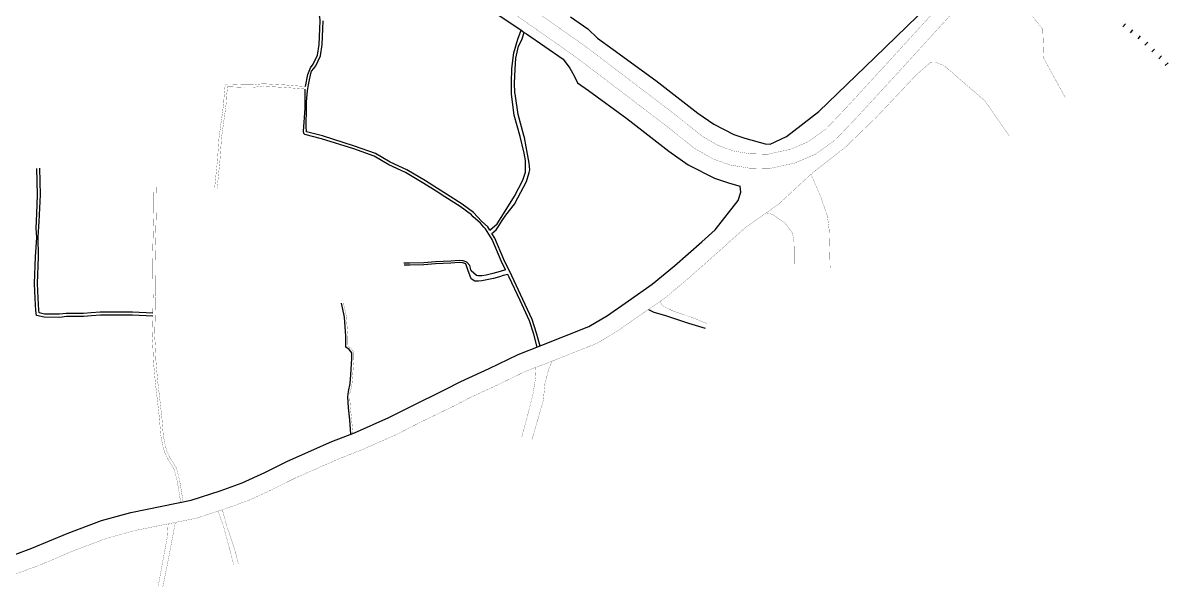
# Model space of a CAD drawing. Header units: metres. Extents: x 375792 to 378704, y 2469502 to 2471712.
# Drawn here: x 378111 to 378704, y 2470161 to 2470453 of the extents above; entities that cross this region are included whole.
import ezdxf

# ---------------------------------------------------------------- set-up
doc = ezdxf.new("R2010")
doc.units = ezdxf.units.M
doc.header["$MEASUREMENT"] = 0
doc.linetypes.add('X2', pattern=[10, 8, -2])
doc.layers.add('DLSS', color=1, linetype='Continuous')

msp = doc.modelspace()

# ---------------------------------------------------------------- linework, layer by layer
at = {"layer": 'DLSS', "linetype": 'Continuous', "const_width": 0.1}
for points, elevation in [([(378247.15, 2470545.7), (378277.72, 2470525.75), (378295.47, 2470513.62), (378313.76, 2470501.42), (378341.13, 2470482.71), (378364.84, 2470466.91), (378402.38, 2470440.52), (378413.55, 2470432.04), (378447.96, 2470405.87), (378462.75, 2470394.07), (378471.18, 2470389.25), (378478.98, 2470386.48), (378487.53, 2470385.06), (378496.65, 2470384.83), (378508.23, 2470387.34), (378517.77, 2470391.42), (378526.72, 2470397.9), (378538.07, 2470409.77), (378558.18, 2470431.67), (378583.3, 2470459.15), (378601.82, 2470479.25)], 21.44), ([(378243.1, 2470539.49), (378273.6, 2470519.58), (378291.32, 2470507.47), (378309.61, 2470495.28), (378336.98, 2470476.56), (378360.65, 2470460.79), (378398.01, 2470434.53), (378409.06, 2470426.13), (378443.4, 2470400.01), (378458.57, 2470387.92), (378468.07, 2470382.48), (378477.12, 2470379.27), (378486.82, 2470377.66), (378497.35, 2470377.39), (378510.5, 2470380.24), (378521.44, 2470384.93), (378531.61, 2470392.28), (378543.48, 2470404.7), (378563.65, 2470426.66), (378588.77, 2470454.14), (378608.03, 2470475.05)], 21.47)]:
    msp.add_lwpolyline(points, dxfattribs=dict(at, elevation=elevation))
at = {"layer": 'DLSS', "linetype": 'Continuous', "flags": 128}
for points in [[(378257.19, 2470419.87), (378258.35, 2470426.05), (378259.79, 2470429.53), (378261.26, 2470431.39), (378263.47, 2470436.16), (378264.3, 2470441.72), (378264.69, 2470449.82), (378264.81, 2470453.84), (378264.69, 2470456.08), (378263.93, 2470456.64), (378252.57, 2470458.63), (378250.79, 2470458.95), (378250.29, 2470460.67), (378251.73, 2470467.28), (378253.33, 2470474.58), (378254.93, 2470479.37), (378257.05, 2470485.66), (378259.07, 2470491.27), (378259.42, 2470492.79)], [(378394.44, 2470455.9), (378403.34, 2470449.67), (378408.43, 2470444.83), (378416.49, 2470439.12), (378438.72, 2470423.05), (378460.44, 2470406.14), (378468.62, 2470400.31), (378479.07, 2470395), (378484.76, 2470393.18), (378495.34, 2470390.23), (378497.86, 2470390.01), (378506.28, 2470393.95), (378523.04, 2470406.96), (378552.08, 2470434.94), (378585.28, 2470467.24)], [(378354.3, 2470458.84), (378368.82, 2470449.03), (378370.53, 2470447.88), (378371.59, 2470447.16), (378390.59, 2470434.03), (378394.05, 2470429.44), (378396.29, 2470425.39), (378398.09, 2470421.78), (378403.71, 2470417.8), (378423.65, 2470403.38), (378445.44, 2470386.43), (378455.39, 2470379.33), (378468.99, 2470372.42), (378476.84, 2470369.91), (378482.36, 2470368.37)], [(378352.7, 2470345.51), (378351.66, 2470347.2), (378348.43, 2470350.13), (378344.15, 2470354.57), (378338.26, 2470358.94), (378330.25, 2470364.13), (378325.62, 2470367.04), (378319.31, 2470371.01), (378309.77, 2470376.79), (378301.09, 2470380.7), (378293.41, 2470385.2), (378282.67, 2470389), (378266, 2470394.3), (378257.8, 2470396.37), (378257.48, 2470399.17), (378257.7, 2470409.07), (378257.75, 2470411.95), (378258.27, 2470417.71), (378258.84, 2470420.74), (378259.12, 2470422.47), (378259.89, 2470426.56), (378260.32, 2470427.77), (378261.44, 2470429.15), (378262.57, 2470430.58), (378264.94, 2470435.72), (378265.82, 2470441.57), (378266.21, 2470449.76), (378266.34, 2470453.85)], [(378680.53, 2470450.71), (378681.79, 2470452.31)], [(378352.7, 2470345.51), (378356.54, 2470348.79), (378360.58, 2470355.4), (378365.51, 2470363.17), (378369.76, 2470371.48), (378371.09, 2470375.6), (378371.15, 2470381.56), (378370.49, 2470385.3), (378368.36, 2470393.99), (378365.35, 2470404.97), (378363.85, 2470415.94), (378363.83, 2470422.04), (378364.07, 2470429.29), (378365.15, 2470437.3), (378367.22, 2470444.48), (378368.82, 2470449.03)], [(378353.75, 2470343.79), (378356.03, 2470345.74), (378357.37, 2470347.76), (378359.11, 2470350.59), (378361.03, 2470353.31), (378365.43, 2470359.04), (378367.24, 2470362.18), (378371.6, 2470370.71), (378373.08, 2470375.28), (378373.34, 2470376.72), (378372.99, 2470380.14), (378371.54, 2470388.61), (378370.54, 2470393.43), (378370.28, 2470394.49), (378367.3, 2470405.36), (378366.01, 2470414.87), (378365.88, 2470415.04), (378365.64, 2470416.85), (378365.48, 2470421.57), (378365.73, 2470428.91), (378366.15, 2470434.56), (378367.49, 2470440.72), (378369.18, 2470444.07), (378370.53, 2470447.88)], [(378684.47, 2470447.62), (378685.72, 2470449.22)], [(378688.4, 2470444.53), (378689.66, 2470446.13)], [(378691.95, 2470441.31), (378693.38, 2470442.76)], [(378695.5, 2470437.8), (378696.93, 2470439.24)], [(378699.05, 2470434.28), (378700.49, 2470435.72)], [(378702.45, 2470430.69), (378703.93, 2470432.08)], [(378360.81, 2470324.96), (378358.53, 2470329.69), (378353.9, 2470340.63), (378350.47, 2470346.22), (378349.62, 2470346.99), (378347.85, 2470349.11), (378344.07, 2470352.45), (378343.14, 2470353.42), (378337.38, 2470357.69), (378329.43, 2470362.84), (378324.81, 2470365.75), (378318.5, 2470369.71), (378309.06, 2470375.43), (378300.39, 2470379.34), (378292.76, 2470383.81), (378282.18, 2470387.55), (378265.58, 2470392.83), (378256.91, 2470395.02), (378256.43, 2470395.54), (378256.15, 2470396.76), (378257.06, 2470408.45), (378257.1, 2470416.07), (378257.11, 2470418.57)], [(378178.09, 2470300.97), (378167.58, 2470301.49), (378158.32, 2470301.46), (378150.98, 2470301.46), (378146.4, 2470301.1), (378142.32, 2470300.78), (378133.38, 2470300.76), (378129.93, 2470300.38), (378121.8, 2470300.52), (378117.93, 2470301.4), (378117.55, 2470303.9), (378117.21, 2470310.17), (378116.78, 2470317.98), (378117.44, 2470331.78), (378117.99, 2470341.76), (378117.79, 2470346.59), (378118.07, 2470354.05), (378118.35, 2470363.76), (378118.11, 2470377.51)], [(378178.13, 2470302.55), (378167.62, 2470303.07), (378158.31, 2470303.04), (378150.92, 2470303.04), (378146.28, 2470302.68), (378142.26, 2470302.36), (378133.3, 2470302.34), (378129.86, 2470301.96), (378121.99, 2470302.09), (378119.33, 2470302.7), (378119.12, 2470304.06), (378118.79, 2470310.26), (378118.36, 2470317.98), (378119.02, 2470331.76), (378118.74, 2470342.01), (378119.22, 2470350.02), (378119.93, 2470363.74), (378119.69, 2470377.54)], [(378090.46, 2470171.63), (378115.54, 2470180.82), (378133.75, 2470188.54), (378151.51, 2470195.2), (378166.78, 2470199.36), (378182.83, 2470202.62), (378198.07, 2470205.65), (378213, 2470210.47), (378224.43, 2470214.67), (378236.18, 2470220.08), (378247.91, 2470225.91), (378270.86, 2470236.02), (378282.66, 2470240.64), (378300.35, 2470248.44), (378312.03, 2470254.47), (378329.23, 2470262.77), (378337.71, 2470267.19), (378352.35, 2470273.96), (378367.29, 2470281.22), (378379.6, 2470285.91), (378403.98, 2470295.61), (378413.54, 2470301.37), (378424.43, 2470308.98), (378436.82, 2470317.48), (378448.28, 2470326.98), (378462.46, 2470339.54), (378469.37, 2470345.73), (378481.31, 2470360.83), (378482.73, 2470365.18), (378482.36, 2470368.37)], [(378378.72, 2470285.41), (378376.88, 2470292.18), (378374.68, 2470299.19), (378369.78, 2470309.67), (378364.01, 2470321.86), (378359.92, 2470330.32), (378355.26, 2470341.33), (378353.75, 2470343.79)], [(378360.81, 2470324.96), (378358.05, 2470324.03), (378354.19, 2470323.04), (378350.75, 2470322.24), (378348.52, 2470321.91), (378346.49, 2470321.81), (378345.7, 2470322.12), (378343.09, 2470324.39), (378342.33, 2470327.21), (378340.77, 2470328.93), (378338.87, 2470329.7), (378336.83, 2470329.8), (378332.49, 2470329.39), (378324.51, 2470329.1), (378318.48, 2470328.62), (378311.18, 2470328.43), (378308.22, 2470328.38)], [(378361.98, 2470322.54), (378359.62, 2470322.09), (378357.63, 2470321.31), (378354.57, 2470320.55), (378348.57, 2470319.22), (378346.87, 2470319.03), (378344.95, 2470319.11), (378343.09, 2470320.3), (378341.26, 2470324.91), (378340.16, 2470328.06), (378338.64, 2470328.68), (378336.86, 2470328.76), (378332.55, 2470328.36), (378324.57, 2470328.07), (378318.54, 2470327.59), (378311.2, 2470327.4), (378308.24, 2470327.35)], [(378377.25, 2470285.01), (378375.42, 2470291.75), (378373.26, 2470298.64), (378368.4, 2470309.02), (378362.63, 2470321.2), (378361.98, 2470322.54)], [(378280.76, 2470239.89), (378280.09, 2470247.23), (378279.45, 2470253.52), (378279.2, 2470259.17), (378279.47, 2470261.98), (378280.27, 2470266.08), (378280.66, 2470270.64), (378281.21, 2470279.14), (378281.16, 2470282), (378279.78, 2470283.81), (378278.05, 2470284.89), (378278.06, 2470290.68), (378277.36, 2470300.47), (378277.06, 2470302.13), (378276.18, 2470306.08), (378275.78, 2470307.74)], [(378434.81, 2470304.46), (378437.68, 2470303.13), (378443.08, 2470301.42), (378455.57, 2470297.3), (378464.15, 2470294.8)]]:
    msp.add_lwpolyline(points, dxfattribs=at)
at = {"layer": 'DLSS', "linetype": 'Continuous', "elevation": 39.88, "flags": 128}
for points in [[(378650.68, 2470414.09, 0.1, 0.1, 0), (378639.56, 2470434.52, 0.1, 0.1, 0), (378639.03, 2470449.55, 0.1, 0.1, 0), (378631.94, 2470458.5, 0.1, 0.1, 0), (378618.46, 2470468.6, 0.1, 0.1, 0), (378614.92, 2470471.2, 0.1, 0.1, 0), (378612.89, 2470473.81, 0.1, 0.1, 0), (378613.4, 2470475.15, 0.1, 0.1, 0), (378617.56, 2470481.05, 0.1, 0.1, 0)], [(378093.77, 2470162.62, 0.1, 0.1, 0), (378119.07, 2470171.89, 0.1, 0.1, 0), (378137.31, 2470179.62, 0.1, 0.1, 0), (378154.47, 2470186.05, 0.1, 0.1, 0), (378169, 2470190.01, 0.1, 0.1, 0), (378184.73, 2470193.21, 0.1, 0.1, 0), (378200.49, 2470196.35, 0.1, 0.1, 0), (378216.13, 2470201.4, 0.1, 0.1, 0), (378228.1, 2470205.79, 0.1, 0.1, 0), (378240.33, 2470211.42, 0.1, 0.1, 0), (378251.98, 2470217.22, 0.1, 0.1, 0), (378274.55, 2470227.15, 0.1, 0.1, 0), (378286.35, 2470231.77, 0.1, 0.1, 0), (378304.49, 2470239.78, 0.1, 0.1, 0), (378316.32, 2470245.88, 0.1, 0.1, 0), (378333.54, 2470254.19, 0.1, 0.1, 0), (378341.94, 2470258.57, 0.1, 0.1, 0), (378356.47, 2470265.29, 0.1, 0.1, 0), (378371.1, 2470272.4, 0.1, 0.1, 0), (378383.08, 2470276.96, 0.1, 0.1, 0), (378408.26, 2470286.98, 0.1, 0.1, 0), (378418.78, 2470293.32, 0.1, 0.1, 0), (378429.9, 2470301.09, 0.1, 0.1, 0), (378442.61, 2470309.81, 0.1, 0.1, 0), (378454.52, 2470319.69, 0.1, 0.1, 0), (378468.85, 2470332.37, 0.1, 0.1, 0), (378485.04, 2470346.87, 0.1, 0.1, 0), (378502.44, 2470359.12, 0.1, 0.1, 0), (378519.6, 2470375.08, 0.1, 0.1, 0), (378536.58, 2470388.27, 0.1, 0.1, 0), (378553.08, 2470404.21, 0.1, 0.1, 0), (378573.28, 2470425.63, 0.1, 0.1, 0), (378580.63, 2470432.15, 0.1, 0.1, 0), (378583.89, 2470432.28, 0.1, 0.1, 0), (378587.67, 2470430.91, 0.1, 0.1, 0), (378603.34, 2470417.4, 0.1, 0.1, 0), (378609.23, 2470412.25, 0.1, 0.1, 0), (378621.71, 2470394.23, 0.1, 0.1, 0)], [(378093.77, 2470162.62, 0.1, 0.1, 0), (378119.07, 2470171.89, 0.1, 0.1, 0), (378137.31, 2470179.62, 0.1, 0.1, 0), (378154.47, 2470186.05, 0.1, 0.1, 0), (378169, 2470190.01, 0.1, 0.1, 0), (378184.73, 2470193.21, 0.1, 0.1, 0), (378200.49, 2470196.35, 0.1, 0.1, 0), (378216.13, 2470201.4, 0.1, 0.1, 0), (378228.1, 2470205.79, 0.1, 0.1, 0), (378240.33, 2470211.42, 0.1, 0.1, 0), (378251.98, 2470217.22, 0.1, 0.1, 0), (378274.55, 2470227.15, 0.1, 0.1, 0), (378286.35, 2470231.77, 0.1, 0.1, 0), (378304.49, 2470239.78, 0.1, 0.1, 0), (378316.32, 2470245.88, 0.1, 0.1, 0), (378333.54, 2470254.19, 0.1, 0.1, 0), (378341.94, 2470258.57, 0.1, 0.1, 0), (378356.47, 2470265.29, 0.1, 0.1, 0), (378371.1, 2470272.4, 0.1, 0.1, 0), (378383.08, 2470276.96, 0.1, 0.1, 0), (378408.26, 2470286.98, 0.1, 0.1, 0), (378418.78, 2470293.32, 0.1, 0.1, 0), (378429.9, 2470301.09, 0.1, 0.1, 0), (378442.61, 2470309.81, 0.1, 0.1, 0), (378454.52, 2470319.69, 0.1, 0.1, 0), (378468.85, 2470332.37, 0.1, 0.1, 0), (378485.04, 2470346.87, 0.1, 0.1, 0), (378502.44, 2470359.12, 0.1, 0.1, 0), (378519.6, 2470375.08, 0.1, 0.1, 0), (378536.58, 2470388.27, 0.1, 0.1, 0), (378553.08, 2470404.21, 0.1, 0.1, 0), (378573.28, 2470425.63, 0.1, 0.1, 0), (378580.63, 2470432.15, 0.1, 0.1, 0), (378583.89, 2470432.28, 0.1, 0.1, 0), (378587.67, 2470430.91, 0.1, 0.1, 0), (378603.34, 2470417.4, 0.1, 0.1, 0), (378609.23, 2470412.25, 0.1, 0.1, 0), (378621.71, 2470394.23, 0.1, 0.1, 0)], [(378376.14, 2470274.32, 0.1, 0.1, 0), (378376.42, 2470269.35, 0.1, 0.1, 0), (378374.98, 2470260.44, 0.1, 0.1, 0), (378372.32, 2470249.94, 0.1, 0.1, 0), (378369.12, 2470238.16, 0.1, 0.1, 0)], [(378374.57, 2470237.3, 0.1, 0.1, 0), (378377.77, 2470248.4, 0.1, 0.1, 0), (378380.37, 2470257.42, 0.1, 0.1, 0), (378381.2, 2470265.93, 0.1, 0.1, 0), (378383.18, 2470273.53, 0.1, 0.1, 0), (378384.81, 2470277.65, 0.1, 0.1, 0)], [(378211.85, 2470200.01, 0.1, 0.1, 0), (378212.61, 2470198.11, 0.1, 0.1, 0), (378214.78, 2470192.04, 0.1, 0.1, 0), (378217.6, 2470181.71, 0.1, 0.1, 0), (378219.98, 2470172.28, 0.1, 0.1, 0)], [(378186.08, 2470193.48, 0.1, 0.1, 0), (378185.65, 2470186.63, 0.1, 0.1, 0), (378183.97, 2470177.83, 0.1, 0.1, 0), (378180.94, 2470161.15, 0.1, 0.1, 0)], [(378183.29, 2470160.77, 0.1, 0.1, 0), (378185.81, 2470173.13, 0.1, 0.1, 0), (378189.82, 2470194.22, 0.1, 0.1, 0)]]:
    msp.add_lwpolyline(points, format="xyseb", dxfattribs=at)
at = {"layer": 'DLSS', "linetype": 'Continuous', "flags": 128}
for points in [[(378257.19, 2470419.87, 0.1, 0.1, 0), (378246.46, 2470420.71, 0.1, 0.1, 0), (378235.31, 2470421.32, 0.1, 0.1, 0), (378229.98, 2470420.77, 0.1, 0.1, 0), (378225.75, 2470420.71, 0.1, 0.1, 0), (378219.39, 2470420.98, 0.1, 0.1, 0), (378217.36, 2470421.05, 0.1, 0.1, 0), (378216.44, 2470420.95, 0.1, 0.1, 0), (378215.73, 2470420.74, 0.1, 0.1, 0), (378215.52, 2470419.76, 0.1, 0.1, 0), (378215.08, 2470415.26, 0.1, 0.1, 0), (378214.86, 2470411.28, 0.1, 0.1, 0), (378213.87, 2470403.87, 0.1, 0.1, 0), (378212.43, 2470393.51, 0.1, 0.1, 0), (378211.6, 2470381.53, 0.1, 0.1, 0), (378210.64, 2470372.02, 0.1, 0.1, 0), (378210.17, 2470367.27, 0.1, 0.1, 0)], [(378257.08, 2470418.58, 0.1, 0.1, 0), (378246.37, 2470419.41, 0.1, 0.1, 0), (378235.34, 2470420.02, 0.1, 0.1, 0), (378230.05, 2470419.48, 0.1, 0.1, 0), (378225.73, 2470419.42, 0.1, 0.1, 0), (378219.34, 2470419.69, 0.1, 0.1, 0), (378217.41, 2470419.75, 0.1, 0.1, 0), (378216.83, 2470419.69, 0.1, 0.1, 0), (378216.81, 2470419.56, 0.1, 0.1, 0), (378216.37, 2470415.17, 0.1, 0.1, 0), (378216.15, 2470411.16, 0.1, 0.1, 0), (378215.15, 2470403.7, 0.1, 0.1, 0), (378213.72, 2470393.38, 0.1, 0.1, 0), (378212.89, 2470381.42, 0.1, 0.1, 0), (378211.93, 2470371.89, 0.1, 0.1, 0), (378211.45, 2470367.14, 0.1, 0.1, 0)], [(378528.9, 2470326.16, 0.1, 0.1, 0), (378528.42, 2470345.67, 0.1, 0.1, 0), (378527.45, 2470352.95, 0.1, 0.1, 0), (378524.13, 2470362.49, 0.1, 0.1, 0), (378518.94, 2470374.57, 0.1, 0.1, 0)], [(378178.13, 2470302.55, 0.1, 0.1, 0), (378178.19, 2470304.58, 0.1, 0.1, 0), (378178.28, 2470311.17, 0.1, 0.1, 0), (378178.07, 2470333.79, 0.1, 0.1, 0), (378178.66, 2470355.93, 0.1, 0.1, 0), (378178.64, 2470363.81, 0.1, 0.1, 0), (378178.57, 2470367.88, 0.1, 0.1, 0)], [(378193.85, 2470204.76, 0.1, 0.1, 0), (378193.26, 2470208.54, 0.1, 0.1, 0), (378192.01, 2470215.97, 0.1, 0.1, 0), (378190.96, 2470220.14, 0.1, 0.1, 0), (378190.22, 2470222.58, 0.1, 0.1, 0), (378187.18, 2470227.39, 0.1, 0.1, 0), (378185.38, 2470231.2, 0.1, 0.1, 0), (378184.54, 2470234.21, 0.1, 0.1, 0), (378183.53, 2470239.57, 0.1, 0.1, 0), (378182.84, 2470248.33, 0.1, 0.1, 0), (378181.35, 2470261.53, 0.1, 0.1, 0), (378180.71, 2470266.92, 0.1, 0.1, 0), (378179.77, 2470277.44, 0.1, 0.1, 0), (378179.44, 2470285.46, 0.1, 0.1, 0), (378179.1, 2470290.87, 0.1, 0.1, 0), (378179.49, 2470304.55, 0.1, 0.1, 0), (378179.58, 2470311.17, 0.1, 0.1, 0), (378179.37, 2470333.78, 0.1, 0.1, 0), (378179.96, 2470355.91, 0.1, 0.1, 0), (378179.94, 2470363.82, 0.1, 0.1, 0), (378179.86, 2470367.91, 0.1, 0.1, 0)], [(378495.84, 2470354.47, 0.1, 0.1, 0), (378498.96, 2470353.73, 0.1, 0.1, 0), (378505.56, 2470349.2, 0.1, 0.1, 0), (378509.39, 2470344.03, 0.1, 0.1, 0), (378510.21, 2470339.32, 0.1, 0.1, 0), (378510.37, 2470324.31, 0.1, 0.1, 0)], [(378281.76, 2470240.29, 0.1, 0.1, 0), (378281.12, 2470247.33, 0.1, 0.1, 0), (378280.48, 2470253.59, 0.1, 0.1, 0), (378280.11, 2470258.51, 0.1, 0.1, 0), (378280.12, 2470261.12, 0.1, 0.1, 0), (378280.5, 2470261.9, 0.1, 0.1, 0), (378281.29, 2470265.94, 0.1, 0.1, 0), (378281.68, 2470270.57, 0.1, 0.1, 0), (378282.25, 2470279.12, 0.1, 0.1, 0), (378282.19, 2470282.36, 0.1, 0.1, 0), (378280.48, 2470284.58, 0.1, 0.1, 0), (378279.08, 2470285.46, 0.1, 0.1, 0), (378279.1, 2470290.72, 0.1, 0.1, 0), (378278.39, 2470300.6, 0.1, 0.1, 0), (378278.07, 2470302.33, 0.1, 0.1, 0), (378277.18, 2470306.31, 0.1, 0.1, 0), (378276.79, 2470307.98, 0, 0, 0)], [(378465.38, 2470297.01, 0.1, 0.1, 0), (378455.77, 2470300.97, 0.1, 0.1, 0), (378447.3, 2470303.78, 0.1, 0.1, 0), (378441.91, 2470306.42, 0.1, 0.1, 0), (378441.03, 2470308.72, 0, 0, 0)], [(378192.57, 2470204.56, 0.1, 0.1, 0), (378191.98, 2470208.33, 0.1, 0.1, 0), (378190.74, 2470215.7, 0.1, 0.1, 0), (378189.71, 2470219.79, 0.1, 0.1, 0), (378189.03, 2470222.03, 0.1, 0.1, 0), (378186.04, 2470226.76, 0.1, 0.1, 0), (378184.16, 2470230.75, 0.1, 0.1, 0), (378183.28, 2470233.91, 0.1, 0.1, 0), (378182.24, 2470239.4, 0.1, 0.1, 0), (378181.55, 2470248.21, 0.1, 0.1, 0), (378180.06, 2470261.38, 0.1, 0.1, 0), (378179.42, 2470266.79, 0.1, 0.1, 0), (378178.48, 2470277.36, 0.1, 0.1, 0), (378178.15, 2470285.4, 0.1, 0.1, 0), (378177.8, 2470290.85, 0.1, 0.1, 0), (378178.09, 2470300.97, 0.1, 0.1, 0)]]:
    msp.add_lwpolyline(points, format="xyseb", dxfattribs=at)
at = {"layer": 'DLSS', "linetype": 'X2', "elevation": 39.88, "flags": 128}
msp.add_lwpolyline([(378222.5, 2470172.61, 0.1, 0.1, 0), (378220.69, 2470179.66, 0.1, 0.1, 0), (378216.53, 2470192.09, 0.1, 0.1, 0), (378214.83, 2470198.27, 0.1, 0.1, 0), (378214.15, 2470200.76, 0.1, 0.1, 0)], format="xyseb", dxfattribs=at)

doc.saveas('drawing.dxf')
